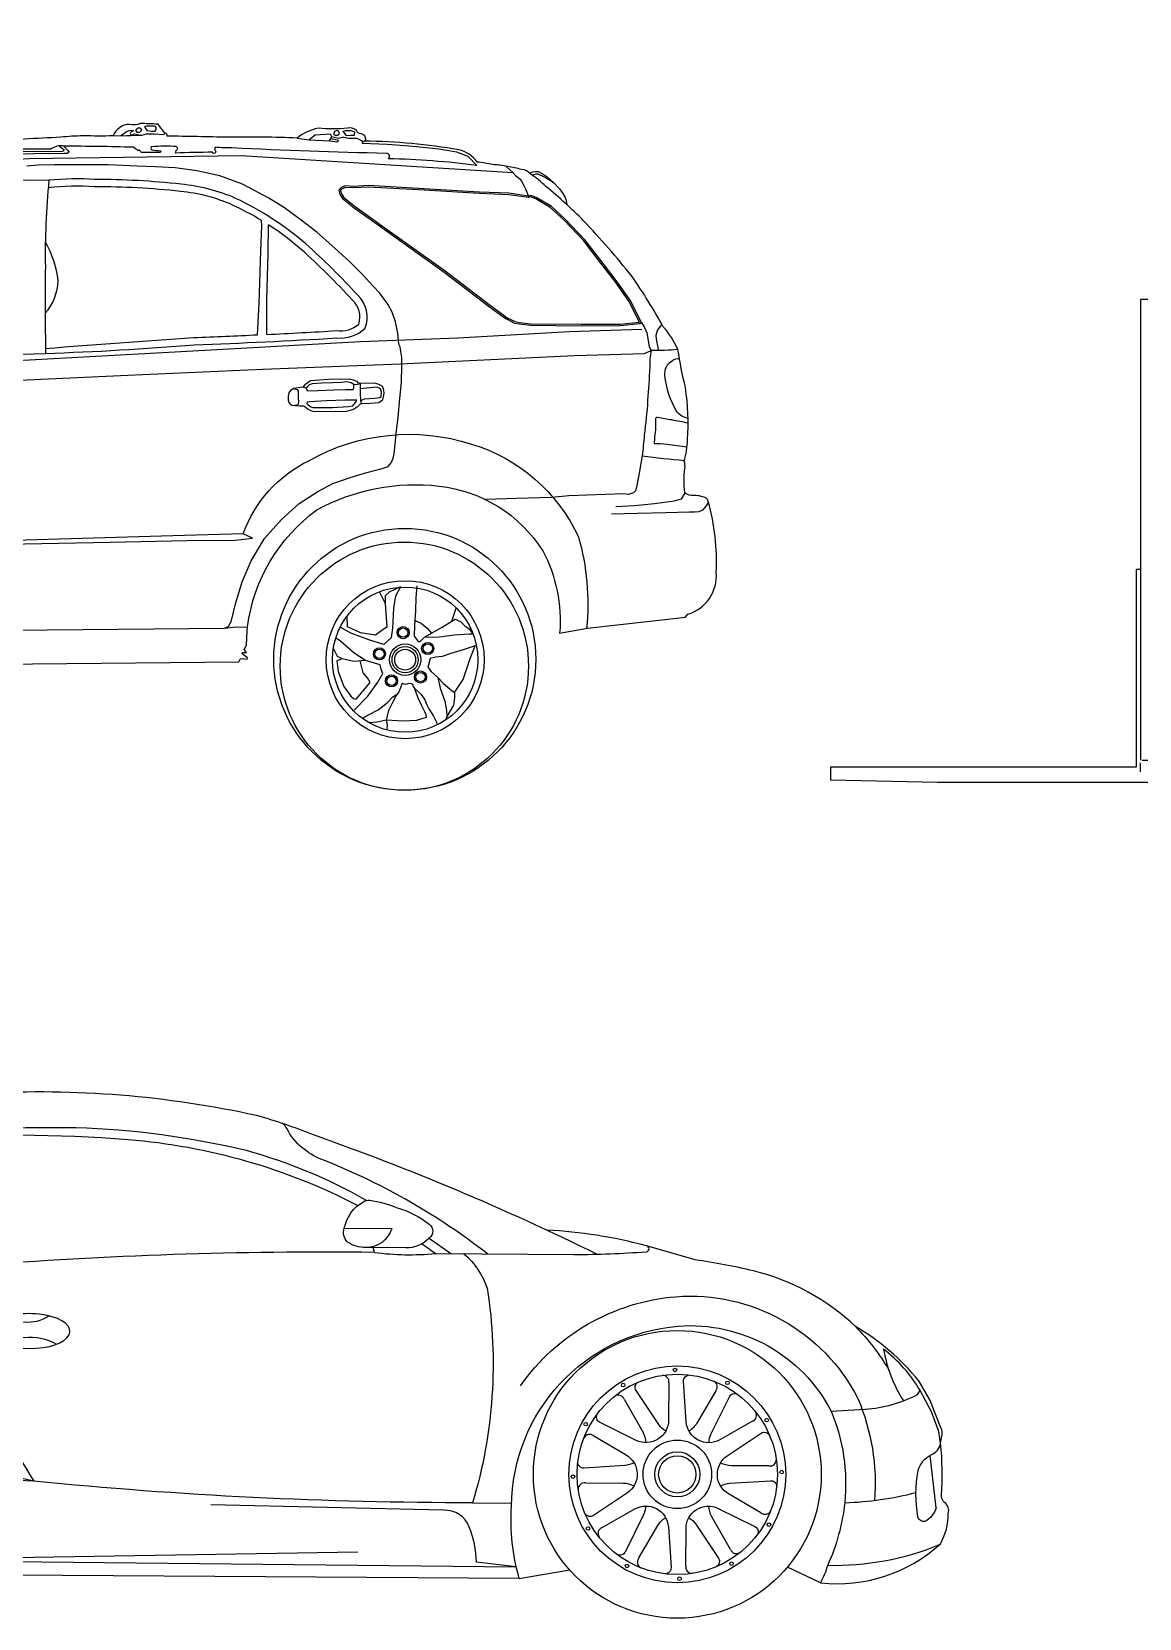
# Model space of a CAD drawing. Header units: centimetres. Extents: x 56177 to 99483, y 493 to 15482.
# Drawn here: x 56458.4 to 56739.7, y 1067 to 1470 of the extents above; entities that cross this region are included whole.
import ezdxf

# ---------------------------------------------------------------- set-up
doc = ezdxf.new("R2010")
doc.units = ezdxf.units.CM
doc.header["$MEASUREMENT"] = 0
doc.linetypes.add('AUSGEZOGEN', pattern=[0])
doc.layers.add('010_BLOQUES', color=250, linetype='Continuous')

# ---------------------------------------------------------------- blocks, each defined once
blk = doc.blocks.new('A$C55212C0D')
for points in [[(11.122, 5.32, 0.173683), (10.966, 5.423, 0.039469), (10.166, 5.497, 0.277876), (10.178, 5.507, 0.414307), (10.139, 5.559, -0.275892), (10.099, 5.586, 0.275287), (10.024, 5.606, -0.039618), (9.775, 5.606, 0.126817), (9.599, 5.523, 0.015978), (9.014, 5.529, 0.003775), (8.496, 5.539, 0.517216), (8.48, 5.564, -0.011044), (8.42, 5.641, 0.003016), (8.27, 5.646, -0.155157), (8.179, 5.639, 0.298188), (8.04, 5.541, -0.011683), (7.787, 5.542, 0.016779), (7.596, 5.53, 0.003115), (6.985, 5.496, 0.0325), (6.397, 5.446, 0.200752), (6.126, 5.278, 29.098818)], [(11.118, 5.291, 0.027717), (10.368, 5.347, 0.753595), (10.354, 5.393, -0.006572), (9.048, 5.439, -0.026379), (8.903, 5.445, 0.282984), (8.906, 5.414, -1.095245), (8.881, 5.402, 0.014021), (8.569, 5.395, -0.181071), (8.588, 5.436, 0.028249), (8.573, 5.451, 0.041116), (8.366, 5.449, 0.598567), (8.369, 5.422, 0.012343), (8.44, 5.416, -0.527677), (8.439, 5.401, 0.00821), (8.279, 5.4, 0.019076), (8.265, 5.419, -0.068479), (8.249, 5.418, 0.05087), (8.208, 5.445, 0.005877), (7.623, 5.454, 0.229017), (7.512, 5.428, 0.009324), (6.871, 5.426, 0.461723), (6.85, 5.396, -0.026798), (6.861, 5.35, 0.014829), (6.126, 5.278, 6.348972)], [(9.178, 1.385, -0.20493), (9.763, 2.374, -0.154967), (10.8, 2.576, -0.22629), (11.677, 2.029, -0.143971), (11.82, 1.33), (12.055, 1.372), (12.886, 1.465), (12.906, 1.491, 0.350836), (13.146, 1.844, 0.078983), (13.078, 2.446, 0.347299), (13.044, 2.481, 0.105359), (12.932, 2.496, -0.132327), (12.879, 2.52, -0.062514), (12.88, 2.726, 0.117009), (12.875, 2.786, 0.053709), (12.903, 2.968, 0.052681), (12.885, 3.41, -0.018189), (12.821, 3.733, 0.080125), (12.697, 3.925, 0.024685), (12.433, 4.351, 0.020161), (12.023, 4.822, 0.024867), (11.704, 5.113, 0.045449), (11.574, 5.219, 0.169542), (11.498, 5.257, 0.023603), (11.381, 5.282, 0.041), (11.253, 5.298, 0.033928), (11.122, 5.32, 1.313968)], [(9.93, 3.83, 0.21408), (10.172, 3.911, 0.307813), (10.11, 4.193, 0.026547), (9.671, 4.627, 0.068567), (9.077, 5.012, 0.080721), (8.615, 5.132, 0.027007), (7.885, 5.173, 0.039752), (7.496, 5.165, 0.028706), (7.466, 4.434, 0.006794), (7.468, 3.7, 0.012262), (8.727, 3.772, 0.005322), (9.93, 3.83, -0.065693)], [(9.296, 4.825, 0.027438), (9.051, 4.956, 0.080689), (8.609, 5.071, 0.027092), (7.883, 5.111, 0.041214), (7.49, 5.102)], [(11.592, 5.206, -0.24463), (11.636, 5.219, -0.04382), (11.77, 5.145, -4.098445)], [(9.341, 3.86, 0.002616), (9.932, 3.892, 0.20392), (10.12, 3.947, 0.291342), (10.066, 4.15, 0.026635), (9.63, 4.581, 0.033952), (9.356, 4.787)], [(7.465, 4.039, 0.168811), (7.575, 4.316, 0.100155), (7.466, 4.642, 2.68194)], [(7.467, 3.741, -0.00411), (8.724, 3.834, 0.002383), (9.262, 3.857, 0.002383)], [(12.821, 3.733, -0.032968), (12.595, 3.725, 0.06964), (12.583, 3.581, -0.003556), (12.565, 3.302, -0.017578), (12.536, 3.006, -0.005284), (12.519, 2.831, 0.00989), (12.877, 2.793, -0.114858)], [(12.835, 3.651, 0.281638), (12.773, 3.635, 0.314469), (12.708, 3.513, 0.109182), (12.809, 3.208, 0.128945), (12.907, 3.148, 13.927375)], [(12.907, 3.11, -0.011981), (12.77, 3.136, -0.012711), (12.649, 3.157, 0.264224), (12.631, 3.149, -0.059581), (12.624, 2.994, -0.015004), (12.619, 2.936, -0.072732), (12.729, 2.93, -0.001704), (12.898, 2.908, 0.97245)], [(9.141, 2.172, -0.195635), (9.697, 2.791, -0.20935), (11.073, 2.932, -0.212241), (11.979, 2.147, -0.09451), (12.048, 1.371, -0.09451)]]:
    blk.add_lwpolyline(points, format="xyb")
for points in [[(8.04, 5.541), (8.155, 5.544), (8.19, 5.544), (8.284, 5.547)], [(8.102, 5.542), (8.159, 5.58), (8.19, 5.591), (8.212, 5.588), (8.206, 5.58), (8.19, 5.572), (8.183, 5.562), (8.186, 5.555), (8.19, 5.544)], [(8.19, 5.544), (8.222, 5.56), (8.261, 5.551), (8.284, 5.547), (8.322, 5.56), (8.387, 5.56), (8.468, 5.553), (8.48, 5.564)], [(9.599, 5.523), (9.7, 5.507)], [(9.992, 5.53), (9.947, 5.52), (9.891, 5.534), (9.88, 5.556), (9.749, 5.546), (9.7, 5.507)], [(9.7, 5.507), (9.871, 5.499), (9.891, 5.534)], [(9.871, 5.499), (9.943, 5.49), (9.949, 5.502), (9.914, 5.511), (9.881, 5.515)], [(9.992, 5.53), (10.033, 5.523), (10.104, 5.523), (10.159, 5.494)], [(5.499, 5.068), (5.674, 5.132), (6.071, 5.231), (6.504, 5.3), (7.33, 5.351), (9.124, 5.376), (11.423, 5.231)], [(7.586, 5.454), (7.622, 5.427), (7.621, 5.412), (7.596, 5.405), (7.395, 5.41), (7.22, 5.405), (6.95, 5.404), (6.851, 5.393)], [(7.623, 5.454), (7.656, 5.418), (7.668, 5.403), (7.65, 5.391), (7.624, 5.391), (7.368, 5.388), (7.14, 5.386), (6.855, 5.377)], [(11.118, 5.291), (11.045, 5.367), (10.949, 5.403), (10.797, 5.43), (10.58, 5.451), (10.363, 5.468), (10.219, 5.474), (10.151, 5.478), (10.152, 5.49), (10.166, 5.497)], [(7.181, 1.357), (8.983, 1.374), (9.02, 1.389), (9.041, 1.439), (9.077, 1.58), (9.131, 1.766), (9.209, 1.943), (9.32, 2.132), (9.464, 2.293), (9.616, 2.428), (9.772, 2.53), (9.901, 2.597), (10.046, 2.649), (10.188, 2.691), (10.317, 2.724), (10.367, 2.743), (10.393, 2.774), (10.41, 2.813), (10.418, 2.849), (10.44, 3.045), (10.454, 3.16), (10.468, 3.317), (10.48, 3.454), (10.484, 3.597), (10.483, 3.664), (10.476, 3.715), (10.47, 3.754), (10.459, 3.778), (10.451, 3.871), (10.431, 3.966), (10.403, 4.05), (10.366, 4.116), (10.294, 4.212), (10.241, 4.27), (10.148, 4.37), (10.041, 4.478), (9.919, 4.588), (9.763, 4.726), (9.633, 4.829), (9.491, 4.931), (9.359, 5.014), (9.136, 5.132), (8.944, 5.203), (8.748, 5.244), (8.566, 5.27), (8.399, 5.28), (8.243, 5.286), (7.998, 5.296), (7.74, 5.297), (7.544, 5.296), (7.405, 5.294), (7.309, 5.285)], [(11.366, 5.282), (11.423, 5.231), (11.448, 5.203), (11.485, 5.174), (11.496, 5.158), (11.51, 5.132), (11.531, 5.092), (11.549, 5.051), (11.555, 5.032)], [(11.568, 5.225), (11.591, 5.238), (11.614, 5.241), (11.639, 5.239), (11.671, 5.223), (11.714, 5.194), (11.77, 5.145), (11.818, 5.094), (11.848, 5.053), (11.868, 5.019), (11.876, 4.995), (11.877, 4.974), (11.877, 4.963)], [(7.057, 5.159), (7.301, 5.17), (7.496, 5.165)], [(9.262, 3.857), (9.275, 4.124), (9.289, 4.565), (9.299, 4.781), (9.296, 4.825)], [(9.341, 3.86), (9.34, 4.155), (9.351, 4.545), (9.356, 4.787)], [(3.244, 3.454), (3.587, 3.476), (3.9, 3.485), (5.359, 3.553), (7.127, 3.633), (8.664, 3.717), (10.134, 3.801), (10.958, 3.831), (11.903, 3.885), (12.515, 3.906)], [(12.513, 3.96), (12.539, 3.919), (12.558, 3.873), (12.568, 3.808), (12.577, 3.756), (12.595, 3.725)], [(12.683, 3.942), (12.647, 3.899), (12.635, 3.851), (12.641, 3.802), (12.657, 3.725), (12.657, 3.724)], [(0.908, 3), (1.071, 3.035), (1.425, 3.09), (1.756, 3.131), (2.12, 3.162), (2.514, 3.203), (3.095, 3.259), (3.319, 3.271), (3.651, 3.296), (4.338, 3.335), (5.462, 3.392), (6.384, 3.442), (7.126, 3.468), (8.164, 3.515), (9.308, 3.565), (10.47, 3.611), (11.947, 3.682), (12.538, 3.698), (12.595, 3.725)], [(6.856, 3.664), (7.16, 3.689), (7.468, 3.7)], [(9.57, 3.403), (9.598, 3.395), (9.606, 3.381), (9.607, 3.356), (9.607, 3.327), (9.608, 3.286), (9.604, 3.265), (9.58, 3.257)], [(9.674, 3.405), (9.646, 3.413)], [(10.078, 3.437), (10.111, 3.439), (10.132, 3.444)], [(10.132, 3.444), (10.131, 3.368), (10.135, 3.299), (10.143, 3.275)], [(10.135, 3.299), (10.168, 3.316), (10.253, 3.319), (10.297, 3.327), (10.31, 3.334), (10.311, 3.375), (10.302, 3.399), (10.275, 3.414), (10.131, 3.399)], [(12.519, 2.831), (12.494, 2.686), (12.471, 2.566), (12.461, 2.536), (12.444, 2.52), (12.404, 2.505), (12.364, 2.509), (11.897, 2.493), (11.753, 2.479), (11.453, 2.472), (11.194, 2.461)], [(3.859, 1.036), (9.103, 1.087), (9.118, 1.116), (9.174, 1.11), (9.176, 1.121), (9.131, 1.156), (9.136, 1.167), (9.17, 1.168), (9.15, 1.191), (9.168, 1.23), (9.174, 1.347), (9.178, 1.385)], [(12.259, 2.341), (12.48, 2.346), (12.72, 2.351), (12.918, 2.358), (12.962, 2.358), (13, 2.362), (13.034, 2.376), (13.063, 2.408), (13.081, 2.436)], [(12.879, 2.52), (12.849, 2.466), (12.79, 2.447), (12.624, 2.427), (12.453, 2.409), (12.295, 2.4)], [(3.407, 2.038), (3.358, 2.019), (3.691, 2.011), (4.098, 2.019), (4.932, 2.032), (5.896, 2.06), (6.351, 2.064), (7.145, 2.083), (8.015, 2.101), (8.666, 2.114), (9.075, 2.119), (9.221, 2.135), (9.141, 2.172), (8.544, 2.154), (7.49, 2.125), (6.25, 2.087), (5.081, 2.073), (3.411, 2.04)], [(10.361, 1.383), (10.346, 1.578), (10.294, 1.681)], [(10.332, 1.234), (10.396, 1.293), (10.408, 1.373), (10.416, 1.543), (10.434, 1.648), (10.476, 1.726)], [(10.346, 1.578), (10.346, 1.649), (10.38, 1.68), (10.476, 1.726)], [(10.611, 1.732), (10.602, 1.632), (10.599, 1.52), (10.592, 1.395), (10.587, 1.304), (10.623, 1.261), (10.638, 1.259), (10.676, 1.297), (10.825, 1.381), (10.906, 1.433), (10.945, 1.542)], [(8.983, 1.374), (9.08, 1.383), (9.178, 1.38)], [(10.332, 1.234), (10.205, 1.273), (10.052, 1.33), (9.963, 1.382)], [(10.361, 1.383), (10.315, 1.354), (10.261, 1.313), (10.135, 1.333), (10.025, 1.383), (10.022, 1.477)], [(10.588, 1.441), (10.647, 1.416), (10.698, 1.373), (10.735, 1.33)], [(10.906, 1.433), (10.936, 1.448), (10.98, 1.428), (11.018, 1.392), (11.054, 1.366), (11.086, 1.324)], [(10.081, 0.678), (10.197, 0.798), (10.282, 0.917), (10.323, 0.988), (10.308, 1.027), (10.3, 1.061), (10.175, 1.099), (10.081, 1.161), (9.962, 1.267), (9.925, 1.287)], [(10.676, 1.297), (10.801, 1.3), (10.931, 1.316), (11.054, 1.324), (11.086, 1.324)], [(11.104, 1.222), (11.012, 1.191), (10.9, 1.158), (10.824, 1.133), (10.771, 1.126), (10.723, 1.116), (10.711, 1.063), (10.705, 1.044), (10.732, 1.005), (10.789, 0.954), (10.833, 0.907), (10.897, 0.853), (10.929, 0.829), (10.929, 0.784), (10.92, 0.721), (10.893, 0.673), (10.864, 0.626), (10.853, 0.594)], [(10.929, 0.829), (11.004, 0.938), (11.063, 1.115), (11.104, 1.222)], [(9.978, 1.114), (9.939, 1.133), (9.905, 1.202)], [(10.175, 1.099), (10.077, 1.091), (9.978, 1.114), (9.935, 1.095), (9.944, 1.006), (9.992, 0.88), (10.051, 0.797), (10.075, 0.778), (10.098, 0.773), (10.217, 0.913), (10.193, 0.953), (10.156, 0.996), (10.132, 1.097)], [(10.789, 0.954), (10.809, 0.865), (10.847, 0.755), (10.863, 0.676), (10.864, 0.626)], [(10.15, 0.611), (10.202, 0.64), (10.284, 0.681), (10.359, 0.742), (10.407, 0.792), (10.444, 0.813)], [(10.486, 0.907), (10.472, 0.869), (10.459, 0.834), (10.437, 0.803), (10.398, 0.732), (10.372, 0.675), (10.359, 0.63), (10.35, 0.594), (10.359, 0.556), (10.356, 0.511)], [(10.486, 0.907), (10.513, 0.899), (10.529, 0.902), (10.543, 0.906), (10.563, 0.905), (10.573, 0.899), (10.58, 0.88), (10.588, 0.868), (10.647, 0.811), (10.678, 0.766), (10.696, 0.725), (10.713, 0.689), (10.751, 0.628), (10.764, 0.604), (10.778, 0.576), (10.784, 0.554)], [(10.588, 0.868), (10.623, 0.778), (10.648, 0.724), (10.676, 0.668), (10.688, 0.641), (10.689, 0.617)], [(10.35, 0.594), (10.275, 0.578), (10.208, 0.572)], [(10.689, 0.617), (10.608, 0.59), (10.496, 0.586), (10.35, 0.594)]]:
    blk.add_lwpolyline(points)
for points in [[(8.267, 5.572), (8.282, 5.589), (8.275, 5.605), (8.257, 5.61), (8.25, 5.605), (8.239, 5.599), (8.229, 5.587), (8.241, 5.573), (8.261, 5.572)], [(8.391, 5.625), (8.402, 5.613), (8.402, 5.596), (8.389, 5.578), (8.362, 5.577), (8.331, 5.583), (8.31, 5.611), (8.308, 5.622), (8.323, 5.625), (8.362, 5.626)], [(9.909, 5.552), (9.92, 5.546), (9.938, 5.547), (9.954, 5.555), (9.953, 5.571), (9.948, 5.581), (9.936, 5.587), (9.913, 5.579), (9.908, 5.562)], [(10.052, 5.588), (10.084, 5.575), (10.08, 5.544), (10.053, 5.544), (10.016, 5.541), (9.986, 5.58), (10.006, 5.588)], [(11.555, 5.032), (11.39, 5.056), (11.142, 5.066), (10.626, 5.097), (10.198, 5.121), (10.078, 5.113), (10.001, 5.118), (9.967, 5.101), (9.951, 5.082), (9.96, 5.045), (9.983, 5.011), (10.081, 4.933), (10.333, 4.752), (10.843, 4.388), (11.226, 4.095), (11.339, 4.013), (11.369, 3.991), (11.439, 3.956), (11.476, 3.95), (11.572, 3.939), (12.003, 3.933), (12.333, 3.936), (12.498, 3.952), (12.513, 3.96), (12.418, 4.149), (12.299, 4.317), (12.159, 4.497), (12.033, 4.661), (11.863, 4.84), (11.748, 4.946), (11.622, 5.02), (11.575, 5.037)], [(11.556, 5.019), (11.389, 5.043), (11.141, 5.053), (10.625, 5.084), (10.198, 5.108), (10.078, 5.1), (10.004, 5.105), (9.975, 5.091), (9.965, 5.079), (9.972, 5.05), (9.993, 5.02), (10.089, 4.943), (10.34, 4.762), (10.85, 4.398), (11.234, 4.105), (11.347, 4.023), (11.376, 4.002), (11.443, 3.969), (11.478, 3.962), (11.573, 3.951), (12.003, 3.946), (12.332, 3.948), (12.494, 3.964), (12.496, 3.965), (12.407, 4.143), (12.289, 4.309), (12.149, 4.49), (12.024, 4.653), (11.854, 4.831), (11.74, 4.936), (11.617, 5.008), (11.574, 5.024)], [(9.58, 3.257), (9.624, 3.255), (9.651, 3.255), (9.664, 3.25), (9.692, 3.226), (9.71, 3.215), (9.733, 3.209), (9.823, 3.208), (10.012, 3.211), (10.057, 3.221), (10.081, 3.229), (10.095, 3.241), (10.11, 3.25), (10.119, 3.257), (10.131, 3.27), (10.143, 3.275), (10.217, 3.279), (10.29, 3.285), (10.309, 3.297), (10.319, 3.307), (10.326, 3.318), (10.33, 3.333), (10.333, 3.362), (10.332, 3.386), (10.328, 3.402), (10.316, 3.422), (10.29, 3.436), (10.264, 3.444), (10.236, 3.446), (10.132, 3.444), (10.114, 3.451), (10.107, 3.461), (10.074, 3.474), (10.039, 3.482), (9.862, 3.478), (9.712, 3.467), (9.691, 3.452), (9.664, 3.432), (9.646, 3.413), (9.57, 3.403), (9.54, 3.385), (9.528, 3.365), (9.523, 3.336), (9.521, 3.304), (9.528, 3.283), (9.54, 3.268), (9.553, 3.26)], [(10.078, 3.437), (10.054, 3.449), (10.017, 3.458), (9.972, 3.454), (9.896, 3.451), (9.804, 3.447), (9.724, 3.442), (9.698, 3.432), (9.684, 3.418), (9.674, 3.405), (9.68, 3.39), (9.685, 3.383), (9.774, 3.386), (9.904, 3.39), (10.008, 3.394), (10.051, 3.393), (10.072, 3.394), (10.078, 3.408), (10.078, 3.428)], [(10.103, 3.303), (10.004, 3.303), (9.847, 3.298), (9.702, 3.289), (9.682, 3.286), (9.68, 3.275), (9.688, 3.266), (9.707, 3.249), (9.731, 3.24), (9.8, 3.24), (9.896, 3.241), (10.033, 3.25), (10.069, 3.256), (10.077, 3.267), (10.091, 3.284)]]:
    blk.add_lwpolyline(points, close=True)
for centre, radius in [((10.509, 1.109), 1.109), ((10.505, 1.051), 1.051), ((10.512, 1.106), 0.669), ((10.512, 1.106), 0.615), ((10.495, 1.335), 0.0513), ((10.495, 1.335), 0.0394), ((10.512, 1.106), 0.133), ((10.512, 1.106), 0.111), ((10.703, 1.201), 0.0513), ((10.703, 1.201), 0.0394), ((10.294, 1.155), 0.0513), ((10.294, 1.155), 0.0394), ((10.512, 1.106), 0.0884), ((10.397, 0.927), 0.0513), ((10.397, 0.927), 0.0394), ((10.642, 0.959), 0.0513), ((10.642, 0.959), 0.0394)]:
    blk.add_circle(centre, radius)
blk = doc.blocks.new('A$C773A672E')
at = {"color": 0, "linetype": 'ByBlock', "lineweight": -2}
for points in [[(1722.6, 1309.8, -0.02436), (2024.4, 1333.8, -0.068033), (2716.3, 1278, -0.028015), (2858.8, 1229.5, -0.030163), (3582.3, 924.8)], [(3303.9, 925.7, 0.069083), (2897.1, 1160, -0.163326), (2802.3, 1229.4, 0.07783), (2784.4, 1257)], [(1625.7, 865.9, -0.019611), (1995.8, 895.3), (1847.4, 1219.7, -0.036165), (2391.6, 1216.2, -0.099844), (2975, 1048.6, -0.099844)], [(2996.4, 1061.6, 0.062096), (2691.6, 1187.8, 0.050812), (2258.6, 1246, 0.018949), (1751.3, 1229.1, 0.018949)], [(2940.2, 990.8, -0.217688), (2988.8, 1058.1, -0.197616), (3004.7, 1061.9, -0.060919), (3074.7, 1042.9, -0.098389), (3155.6, 1000.9, -0.534213), (3155.4, 965.6, -0.216139), (3096.3, 940.9), (2995.4, 941.5, -0.143957), (2947.7, 955.9, -0.270432), (2940.2, 990.8, 2.571546)], [(2940.2, 990.8), (3060.7, 990, -0.333501), (2995.4, 941.5, -0.751351)], [(3172.1, 926.6), (3523.6, 924.4, 0.02187), (3707.4, 931.2, 0.916149), (3707.5, 946.1, 0.052112), (3454.5, 986.2, -11.450953)], [(3016.9, 929.4, 0.02233), (1995.8, 895.3)], [(3137.3, 951.2, -0.006944), (3172.1, 926.6)], [(4454.8, 444.8), (4458.7, 467, 0.179735), (4455.9, 481.7), (4427, 554.7), (4399.2, 603, 0.091734), (4238.5, 740.8, 0.130728), (3979.5, 882.5, 0.019053), (3831.3, 910.6), (3707.5, 946.1)], [(2151.7, 348.1, -0.133613), (1621.4, 626.2, -0.242296), (1558.7, 777.9, -0.284069), (1620.1, 842.9, -0.042847), (1884.9, 889.6, -0.795493)], [(1884.9, 889.6, 0.045583), (2151.7, 348.1)], [(3244.1, 926.1, -0.127634), (3303.2, 838.4, -0.112384), (3266.1, 293.2)], [(3266.1, 293.2, -0.024709), (2151.7, 348.1, -0.170903), (1556.3, 591.4, -0.100508), (1473.5, 708.2, -0.400589), (1498.2, 825.5, -0.102806), (1625.7, 865.9)], [(3384.6, 101.3), (1193.8, 115.1, 0.199594), (1157.3, 593.9, 0.534307), (338.5, 627.1, 0.124088), (282.2, 300.7, 0.404573), (395.3, 213.4, 0.884103)], [(3387.6, 590.6, -0.087546), (3387.6, 590.6, -0.222461), (3782.4, 816.8, -0.301991), (4244.6, 558.2, -0.119966), (4287, 299.3, -0.119966)], [(2007.8, 748), (2127.2, 752.8, 0.165495), (2190.7, 767.9, 5.708929)], [(2007.8, 748, 1.000824), (2007.5, 713.7), (2127.1, 713, -0.175397), (2209, 696.1, -0.175397)], [(3384.6, 101.3, -0.088556), (3365.1, 284.8, -0.388296), (3788.4, 742.1, -0.299998), (4176.6, 526.4, -0.124573), (4211.2, 293.6, -0.07866), (4167.9, 134.5, -0.05114), (4149.8, 90.2, 0.215485), (4454.4, 189.3, 0.714566)], [(4238.5, 740.8, -0.065995), (4323.1, 630.9, -0.065995)], [(4176.6, 526.4), (4263.1, 531.3, 0.108489), (4396, 568.5), (4402.7, 578.6, 0.095834), (4309.8, 683.8, 0.097482), (4360.3, 552.2, -1010.045967)], [(3976.9, 500.5), (3893.9, 453.3, -0.551071), (3808.7, 498.8), (3802, 602.4, -0.424839), (3816.5, 618.1, -3.446299)], [(3764.5, 598.3), (3763.9, 502.8, -0.551071), (3681.9, 451.8), (3588.8, 497.8, -0.424839), (3582.4, 518.2, -3.446299)], [(3756.7, 475.5, -0.108039), (3739, 492.2), (3681.4, 578.6, -0.424839), (3686.1, 599.5)], [(3883.8, 577.8), (3835.5, 495.5, -0.125849), (3815.6, 475.4, -0.125849)], [(3866.6, 445.8, -0.108039), (3872.3, 469.6), (3918.3, 562.7, -0.424839), (3938.7, 569)], [(4443.4, 280.5, -0.192516), (4415, 245.6, -0.406962), (4397, 257.7, -0.08847), (4397.7, 375.1, -0.220612), (4431.1, 415.3, 0.237746), (4454.8, 444.8), (4450.4, 474.6), (4431.4, 524.7), (4402.7, 578.6)], [(3651, 556.4), (3698.2, 473.4, -0.125849), (3705.7, 446.1, -0.125849)], [(3573.6, 463.3), (3656, 415, -0.551071), (3659.2, 318.5), (3572.8, 260.9, -0.424839), (3552, 265.6, -3.446299)], [(3998.4, 267.7), (3916, 315.9, -0.551071), (3912.8, 412.5), (3999.2, 470.1, -0.424839), (4020, 465.4, -3.446299)], [(4454.4, 189.3, 0.12946), (4474.2, 266.4, 0.314121), (4465, 294, -0.276315), (4457.3, 313, 0.040472), (4454.8, 444.8, 7.923338)], [(3676.1, 395.1, -0.108039), (3652.7, 388.2), (3549.1, 381.5, -0.424839), (3533.3, 396)], [(4018.8, 387), (3923.3, 387.6, -0.125849), (3896, 394.8, -0.125849)], [(3553.2, 344), (3648.7, 343.4, -0.125849), (3676, 336.2, -0.125849)], [(3895.9, 335.9, -0.108039), (3919.3, 342.8), (4022.9, 349.5, -0.424839), (4038.7, 335)], [(3377, 130.7), (3275.8, 142.8, 0.089308), (3257.8, 231.6, 0.332428), (3192.4, 274.2), (2601.5, 287.7)], [(3595.1, 230.5), (3678.1, 277.7, -0.551071), (3763.3, 232.2), (3770, 128.6, -0.424839), (3755.5, 112.8, -3.446299)], [(3705.4, 285.1, -0.108039), (3699.7, 261.4), (3653.7, 168.3, -0.424839), (3633.3, 161.9)], [(3807.5, 132.7), (3808.1, 228.1, -0.551071), (3890.1, 279.2), (3983.2, 233.2, -0.424839), (3989.6, 212.8, -3.446299)], [(3921, 174.6), (3873.8, 257.6, -0.125849), (3866.3, 284.9, -0.125849)], [(4211.2, 293.6, 0.057004), (4392.2, 319.4, -0.966443)], [(3688.2, 153.1), (3736.5, 235.5, -0.125849), (3756.4, 255.6, -0.125849)], [(3815.3, 255.5, -0.108039), (3833, 238.7), (3890.6, 152.3, -0.424839), (3885.9, 131.4)], [(4167.9, 134.5, 0.103402), (4451.8, 187, 0.103402)]]:
    blk.add_lwpolyline(points, format="xyb", dxfattribs=at)
for points in [[(3016.9, 929.4), (3013.6, 941.4)], [(3155.4, 965.6), (3210.7, 926.3)], [(4443.4, 280.5), (4428.2, 413.8)], [(3266.1, 293.2), (3365.1, 292.6)], [(1944, 151.7), (2974.2, 168.6)], [(1205, 153.4), (3377, 130.7)], [(3384.6, 101.3), (3512.7, 122.9)], [(4149.8, 90.2), (4065.5, 130)]]:
    blk.add_lwpolyline(points, dxfattribs=at)
for centre, radius in [((3786, 365.5), 365.5), ((3786, 365.5), 275.3), ((3786, 365.5), 254.5), ((3780.2, 630.7), 4.54), ((3648.4, 592.3), 4.54), ((3913.6, 598.1), 4.54), ((3553.4, 493.1), 4.54), ((4012.8, 503.1), 4.54), ((3786, 365.5), 87.1), ((3786, 365.5), 57.2), ((3786, 365.5), 47.4), ((3520.8, 359.7), 4.54), ((4051.2, 371.3), 4.54), ((4018.6, 237.9), 4.54), ((3559.2, 227.9), 4.54), ((3658.4, 132.9), 4.54), ((3923.6, 138.7), 4.54), ((3791.8, 100.3), 4.54)]:
    blk.add_circle(centre, radius, dxfattribs=at)
for centre, radius, start, end in [((3106.5, 1594.8), 671.4, 262.3268, 275.603), ((3748.6, 601), 16.1, 350.3753, 93.0249), ((3635.9, 550.7), 16.1, 20.3753, 123.0249), ((3871.4, 588.1), 16.1, 320.3753, 63.0249), ((3971.3, 515.6), 16.1, 290.3753, 33.0249), ((3563.4, 450.9), 16.1, 50.3753, 153.0249), ((4021.5, 402.9), 16.1, 260.3753, 3.0249), ((3550.5, 328.1), 16.1, 80.3753, 183.0249), ((4008.6, 280.1), 16.1, 230.3753, 333.0249), ((3600.7, 215.4), 16.1, 110.3753, 213.0249), ((3936.1, 180.2), 16.1, 200.3753, 303.0249), ((3700.6, 142.8), 16.1, 140.3753, 243.0249), ((3823.4, 130), 16.1, 170.3753, 273.0249)]:
    blk.add_arc(centre, radius, start, end, dxfattribs=at)
blk.add_ellipse((2140.2, 729.5), major_axis=(-103.2, 0.7), ratio=0.42952, start_param=0.384607, end_param=5.82691, dxfattribs=at)
blk = doc.blocks.new('A$C208453E5')
at = {"layer": '010_BLOQUES', "linetype": 'AUSGEZOGEN', "lineweight": 25}
for p, q in [((0.8616, 1.9291), (0.8616, 0.0785)), ((1.0214, 1.9291), (0.8616, 1.9291)), ((0.9347, 1.8778), (0.9347, 1.9125)), ((0.9356, 1.9125), (1.1637, 1.9125)), ((1.0214, 1.9291), (1.0214, 1.9124)), ((1.1637, 1.9125), (1.1637, 1.8778)), ((1.5758, 1.9235), (2.624, 1.9235)), ((2.624, 1.9235), (2.624, 1.8547)), ((1.1637, 1.8778), (0.9347, 1.8778)), ((1.0212, 1.5404), (1.0212, 1.8778)), ((1.0784, 1.849), (1.0784, 1.8778)), ((1.1011, 1.5404), (1.1011, 1.8778)), ((1.1242, 1.5404), (1.1242, 1.8778)), ((2.624, 1.8547), (1.5643, 1.8547)), ((2.5049, 1.8548), (2.5279, 0.8891)), ((2.5619, 1.8548), (2.5849, 0.8891)), ((1.0784, 1.849), (1.0212, 1.849)), ((1.067, 1.8036), (1.067, 1.849)), ((1.0212, 1.7692), (1.0212, 1.8036)), ((1.0212, 1.8036), (1.0784, 1.8036)), ((1.0784, 1.8036), (1.0784, 1.7692)), ((1.0784, 1.7692), (1.0212, 1.7692)), ((1.0328, 1.712), (1.0328, 1.7692)), ((1.0555, 1.712), (1.0555, 1.7692)), ((1.0784, 1.712), (1.0212, 1.712)), ((1.0784, 1.712), (1.0784, 1.5404)), ((1.289, 1.7145), (1.1668, 1.3349)), ((1.3506, 1.6989), (1.2867, 1.5005)), ((1.0784, 1.6435), (1.0212, 1.6435)), ((0.9644, 1.5404), (1.1469, 1.5404)), ((0.9644, 1.5062), (0.9644, 1.5404)), ((1.1469, 1.5404), (1.1469, 1.5062)), ((1.1469, 1.5062), (0.9644, 1.5062)), ((1.0217, 1.4605), (1.0217, 1.5062)), ((1.0784, 1.5062), (1.0784, 0.9376)), ((1.2609, 1.5153), (1.3076, 1.4885)), ((0.9756, 1.4605), (1.0443, 1.4605)), ((0.9756, 1.3919), (0.9756, 1.4605)), ((1.0443, 1.4605), (1.0443, 1.3919)), ((1.2779, 1.4731), (1.242, 1.3614)), ((1.2491, 1.4896), (1.2961, 1.4626)), ((1.0443, 1.3919), (0.9756, 1.3919)), ((1.0211, 1.3919), (1.0211, 0.6272)), ((1.2202, 1.3612), (1.2564, 1.3615)), ((1.3658, 1.3301), (1.6449, 1.195)), ((2.1558, 1.3499), (2.0555, 1.3027)), ((2.2018, 1.3435), (2.073, 1.292)), ((1.22, 1.3294), (1.2508, 1.3297)), ((1.2317, 1.3295), (1.2272, 1.3154)), ((1.353, 1.3036), (1.6321, 1.1685)), ((2.2156, 1.3035), (2.075, 1.2566)), ((2.2152, 1.3016), (2.1456, 1.0087)), ((1.4356, 1.2637), (1.3611, 1.1326)), ((2.0899, 1.2616), (2.0749, 1.1686)), ((2.1014, 1.2655), (2.126, 1.2405)), ((0.7874, 1.2488), (0.7874, 0.0785)), ((0.8559, 1.2488), (0.7874, 1.2488)), ((0.8672, 0.0785), (0.8672, 1.245)), ((1.542, 1.2122), (1.4863, 1.0739)), ((2.1346, 1.2132), (2.1229, 1.1427)), ((1.4308, 1.1274), (1.4308, 1.1771)), ((1.4308, 1.1771), (1.4691, 1.1771)), ((1.4691, 1.1771), (1.4691, 1.1274)), ((1.9797, 1.1855), (1.979, 1.1454)), ((2.0043, 1.1904), (2.0043, 1.1211)), ((1.2784, 1.1449), (1.2281, 1.0013)), ((1.3193, 1.1449), (1.2784, 1.1449)), ((1.2963, 1.1449), (1.2963, 1.0985)), ((1.3191, 1.1331), (1.3193, 1.1449)), ((1.464, 1.0614), (1.3191, 1.1331)), ((1.3611, 1.1326), (1.361, 1.1123)), ((1.4745, 1.0815), (1.3611, 1.1326)), ((1.6687, 1.1407), (1.6647, 1.1229)), ((1.9794, 1.1459), (1.6784, 1.1268)), ((1.6829, 1.146), (1.7148, 1.1291)), ((1.979, 1.1463), (2.0881, 1.0372)), ((2.0269, 1.1542), (2.0565, 1.1534)), ((2.031, 1.1454), (2.0848, 1.1221)), ((1.4473, 1.0305), (1.2668, 1.1117)), ((1.4264, 1.1032), (1.3645, 0.988)), ((1.4691, 1.1274), (1.4308, 1.1274)), ((2.0038, 1.0963), (1.6177, 1.0718)), ((2.0008, 1.1246), (1.6416, 1.1018)), ((1.6468, 1.1022), (1.6527, 1.1116)), ((1.977, 1.1231), (2.0646, 1.0355)), ((2.048, 1.124), (2.0745, 1.1006)), ((1.3327, 1.0821), (1.3133, 0.9672)), ((1.3696, 1.0655), (1.333, 0.9672)), ((1.4745, 1.0815), (1.398, 0.9353)), ((1.4863, 1.0739), (1.47, 1.0728)), ((1.6303, 1.0536), (1.6458, 1.0447)), ((2.0256, 1.0745), (1.7488, 1.0265)), ((1.9157, 0.9907), (1.8984, 1.0524)), ((2.0056, 0.9985), (1.9862, 1.0677)), ((2.0256, 1.0044), (2.0256, 1.0745)), ((2.1607, 1.072), (2.1462, 1.0724)), ((2.1456, 1.0087), (2.142, 0.9882)), ((1.2281, 1.0013), (1.2281, 0.9672)), ((1.3645, 0.9672), (1.3645, 0.988)), ((2.0235, 1.0001), (1.7001, 0.9719)), ((1.9348, 0.9924), (1.9636, 0.895)), ((1.9982, 0.9979), (2.0287, 0.895)), ((1.1931, 0.9042), (1.2554, 0.9522)), ((1.1931, 0.9042), (1.2561, 0.9295)), ((1.2281, 0.9672), (1.3645, 0.9672)), ((1.2554, 0.9672), (1.2554, 0.9522)), ((1.3859, 0.8941), (1.2554, 0.9529)), ((1.2561, 0.9295), (1.3073, 0.9295)), ((1.3975, 0.9198), (1.2922, 0.9672)), ((1.3171, 0.766), (1.4034, 0.9292)), ((1.398, 0.9353), (1.3273, 0.9672)), ((1.4034, 0.9292), (1.4034, 0.9457)), ((2.1339, 0.942), (2.131, 0.9255)), ((1.1931, 0.9042), (1.1366, 0.9042)), ((1.1471, 0.7243), (1.1605, 0.9042)), ((1.1471, 0.7243), (1.1851, 0.9042)), ((1.2408, 0.9233), (1.225, 0.7342)), ((1.6202, 0.7848), (2.2071, 0.8891)), ((1.6449, 0.8836), (1.6449, 0.9118)), ((2.0878, 0.8893), (1.6449, 0.8893)), ((2.1226, 0.8836), (2.1226, 0.9014)), ((2.6817, 0.8891), (2.2071, 0.8891)), ((2.5843, 0.9119), (2.7147, 0.9119)), ((2.5849, 0.8891), (2.6075, 0.4945)), ((2.6303, 0.1178), (2.6303, 0.8891)), ((2.6817, 0.8891), (2.704, 0.9119)), ((2.7147, 0.9119), (2.7218, 0.9048)), ((2.7218, 0.6035), (2.7218, 0.9048)), ((1.0671, 0.8749), (1.0276, 0.4906)), ((1.6546, 0.8836), (1.6449, 0.8836)), ((1.6546, 0.8725), (1.6546, 0.8836)), ((1.6661, 0.8725), (1.6546, 0.8725)), ((1.6546, 0.8377), (1.6546, 0.8606)), ((1.6661, 0.8606), (1.6546, 0.8606)), ((1.6661, 0.8606), (1.6661, 0.8725)), ((2.0884, 0.8836), (1.7348, 0.8836)), ((1.7348, 0.8725), (1.7348, 0.8836)), ((2.0884, 0.8725), (1.7348, 0.8725)), ((2.0884, 0.8773), (2.0884, 0.8836)), ((2.0998, 0.8794), (2.0998, 0.8836)), ((1.6202, 0.7848), (1.7033, 0.8377)), ((1.8658, 0.8377), (1.6546, 0.8377)), ((1.1147, 0.7751), (1.0854, 0.4906)), ((1.152, 0.7712), (1.1231, 0.4906)), ((1.2908, 0.7419), (1.3171, 0.766)), ((1.5428, 0.7355), (1.5978, 0.775)), ((1.2908, 0.7419), (1.1471, 0.7243)), ((1.1883, 0.7294), (1.2497, 0.6588)), ((1.2642, 0.6971), (1.242, 0.7359)), ((1.5806, 0.7064), (1.5806, 0.7626)), ((1.1547, 0.7253), (1.1648, 0.6847)), ((1.3217, 0.6747), (1.2642, 0.6971)), ((1.5293, 0.7064), (2.6807, 0.7064)), ((1.5349, 0.6264), (1.5349, 0.7201)), ((1.5691, 0.5461), (1.5751, 0.7064)), ((1.5863, 0.7122), (2.595, 0.7122)), ((1.6038, 0.7064), (1.5915, 0.5461)), ((2.3337, 0.1178), (2.3337, 0.7064)), ((2.3337, 0.7006), (2.5957, 0.7006)), ((2.6989, 0.6035), (2.6807, 0.7064)), ((0.9243, 0.6554), (0.9353, 0.6663)), ((0.9243, 0.6554), (0.9243, 0.5401)), ((0.9353, 0.6663), (0.982, 0.6663)), ((0.982, 0.6663), (1.0279, 0.6204)), ((1.1392, 0.6472), (1.3145, 0.5461)), ((1.1419, 0.673), (1.3468, 0.5461)), ((1.2272, 0.6847), (1.1432, 0.6847)), ((1.2497, 0.6588), (1.3217, 0.6588)), ((1.2497, 0.6588), (1.2497, 0.6062)), ((1.2719, 0.6569), (1.3812, 0.5461)), ((1.3217, 0.6588), (1.3217, 0.6747)), ((2.3625, 0.6663), (2.5682, 0.6663)), ((2.3625, 0.6313), (2.3625, 0.6663)), ((2.3734, 0.6541), (2.556, 0.6541)), ((2.3734, 0.6438), (2.3734, 0.6541)), ((2.556, 0.6438), (2.556, 0.6541)), ((2.5682, 0.6313), (2.5682, 0.6663)), ((0.9979, 0.6262), (0.9979, 0.5692)), ((0.9979, 0.6262), (1.0221, 0.6262)), ((1.0279, 0.6204), (1.0279, 0.552)), ((1.1368, 0.6241), (1.2861, 0.5461)), ((1.5349, 0.6264), (1.5721, 0.6264)), ((2.3625, 0.5517), (2.3625, 0.6328)), ((2.3734, 0.6438), (2.556, 0.6438)), ((2.3734, 0.6205), (2.556, 0.6205)), ((2.3734, 0.6103), (2.3734, 0.6205)), ((2.3734, 0.6103), (2.556, 0.6103)), ((2.556, 0.6103), (2.556, 0.6205)), ((2.5682, 0.5517), (2.5682, 0.6328)), ((0.9979, 0.5692), (1.0279, 0.5692)), ((2.3734, 0.587), (2.556, 0.587)), ((2.3734, 0.5768), (2.3734, 0.587)), ((2.3734, 0.5768), (2.556, 0.5768)), ((2.556, 0.5768), (2.556, 0.587)), ((2.6989, 0.6035), (2.7218, 0.6035)), ((2.6989, 0.5292), (2.6989, 0.6035)), ((0.7762, 0.5635), (0.7762, 0.0607)), ((0.7874, 0.5635), (0.7762, 0.5635)), ((0.9243, 0.5401), (0.9469, 0.5175)), ((0.9694, 0.5175), (1.0279, 0.552)), ((1.0211, 0.4906), (1.0211, 0.548)), ((1.0917, 0.5461), (1.5915, 0.5461)), ((1.3145, 0.5461), (1.356, 0.5221)), ((1.3468, 0.5461), (1.3789, 0.5262)), ((1.5462, 0.4323), (1.5462, 0.5461)), ((1.5691, 0.4323), (1.5691, 0.5461)), ((1.5747, 0.5405), (1.5862, 0.5405)), ((1.5915, 0.3807), (1.5915, 0.5461)), ((2.3625, 0.5517), (2.5682, 0.5517)), ((2.6989, 0.5292), (2.7218, 0.5292)), ((2.7218, 0.4323), (2.7218, 0.5292)), ((0.9469, 0.5175), (0.9694, 0.5175)), ((1.0089, 0.4906), (1.1512, 0.4906)), ((1.0089, 0.4906), (1.0089, 0.4638)), ((2.6075, 0.4948), (2.6075, 0.1178)), ((1.0089, 0.4638), (1.1753, 0.4638)), ((1.0211, 0.4258), (1.0211, 0.4638)), ((1.3924, 0.438), (1.3924, 0.459)), ((1.4149, 0.438), (1.4149, 0.4616)), ((1.284, 0.4323), (1.5915, 0.4323)), ((1.5862, 0.3807), (1.5862, 0.4265)), ((2.7102, 0.4038), (2.6989, 0.3806)), ((2.7102, 0.4323), (2.7218, 0.4323)), ((2.7102, 0.4323), (2.7102, 0.4038)), ((2.7102, 0.4038), (2.7218, 0.4038)), ((2.7218, 0.1176), (2.7218, 0.4038)), ((1.3381, 0.3807), (1.5862, 0.3807)), ((1.5976, 0.3807), (2.6989, 0.3807)), ((2.6989, 0.1178), (2.6989, 0.3807)), ((1.3538, 0.3584), (2.6989, 0.3584)), ((1.3629, 0.341), (2.6989, 0.341)), ((2.7218, 0.2893), (2.6989, 0.2893)), ((1.3615, 0.0955), (1.3615, 0.2734)), ((1.3868, 0.0955), (1.3868, 0.2576)), ((2.6932, 0.2779), (2.6931, 0.2779)), ((2.6989, 0.1521), (2.7218, 0.1521)), ((0.8672, 0.1016), (0.9391, 0.1016)), ((1.3155, 0.1122), (1.3615, 0.1122)), ((1.3615, 0.0955), (1.3868, 0.0955)), ((1.3868, 0.1176), (2.7218, 0.1176)), ((2.6132, 0.1178), (2.6247, 0.1178)), ((0.7762, 0.0607), (0, 0.0607)), ((0, 0.0607), (0, 0.029)), ((0.7875, 0.0493), (0.7875, 0.0718)), ((0.7918, 0.0785), (0.8672, 0.0785)), ((0.8288, 0.0229), (0.8288, 0.0723)), ((0.8672, 0.0774), (0.9581, 0.0774)), ((0, 0.0291), (0.273, 0.0229)), ((0.273, 0.0229), (0.8288, 0.0229))]:
    blk.add_line(p, q, dxfattribs=at)
for centre, radius in [((1.5621, 1.2587), 0.0213), ((1.6719, 1.1538), 0.0135), ((2.0809, 0.9751), 0.0625), ((2.0809, 0.9751), 0.0128), ((1.1239, 0.2274), 0.2235), ((1.1239, 0.2274), 0.1219), ((1.1239, 0.2274), 0.1027), ((1.1239, 0.2274), 0.0431)]:
    blk.add_circle(centre, radius, dxfattribs=at)
for centre, radius, start, end in [((1.5758, 1.6222), 0.3013, 90, 162.1557), ((1.5643, 1.6301), 0.2245, 90, 162.1557), ((1.2559, 1.5015), 0.0137, 175.0846, 240.1799), ((1.258, 1.5014), 0.0159, 116.4332, 175.0846), ((1.2557, 1.5061), 0.0106, 60.1799, 116.4332), ((1.2868, 1.4464), 0.0188, 356.4584, 60.1799), ((1.2851, 1.4494), 0.0452, 357.5476, 60.1799), ((1.1334, 1.4559), 0.1725, 335.0011, 356.4584), ((1.1334, 1.4559), 0.1971, 332.5003, 357.5476), ((1.256, 1.3987), 0.0371, 270.4897, 335.0011), ((6.7728, -0.1206), 5.7919, 165.48209, 170.10303), ((1.2199, 1.3453), 0.0159, 88.9463, 270.4897), ((1.2502, 1.395), 0.0653, 270.4897, 332.5003), ((1.3581, 1.3175), 0.0148, 58.6052, 249.7392), ((2.1739, 1.3114), 0.0425, 346.635, 115.2011), ((6.7728, -0.1206), 5.7286, 165.4821, 171.0046), ((2.1117, 1.1832), 0.132, 115.2011, 179.029), ((2.1136, 1.1904), 0.1093, 111.8014, 180), ((2.0997, 1.1826), 0.0781, 108.4349, 228.5763), ((2.1035, 1.2184), 0.0315, 350.5377, 44.5692), ((1.6353, 1.1833), 0.0151, 258.0786, 50.2657), ((2.057, 1.1715), 0.0181, 268.4518, 350.789), ((2.0958, 1.1473), 0.0275, 246.5713, 350.5377), ((1.6432, 1.076), 0.0259, 93.6215, 240.1011), ((1.6805, 1.0941), 0.0328, 93.6215, 147.7244), ((2.1493, 1.1854), 0.1131, 228.5763, 268.4518), ((1.7225, 1.1782), 0.154, 240.1011, 279.841), ((1.7053, 0.9118), 0.0604, 94.9697, 180), ((2.0878, 0.9331), 0.0438, 270, 350.0401), ((1.6317, 0.7277), 0.0582, 100.0866, 125.6686), ((1.5539, 0.7201), 0.019, 125.6686, 180), ((1.3389, 0.4616), 0.076, 0, 58.2367), ((1.1239, 0.2274), 0.2646, 6.5681, 84.0827), ((1.3195, 0.459), 0.0729, 0, 60.0049), ((1.1239, 0.2274), 0.242, 10.9688, 77.7339), ((2.5211, 0.2036), 0.2036, 204.5909, 335.0777), ((2.5211, 0.2036), 0.1281, 222.1646, 317.8354)]:
    blk.add_arc(centre, radius, start, end, dxfattribs=at)

msp = doc.modelspace()

# ---------------------------------------------------------------- block references
for name, p, xscale, yscale, zscale in [('A$C208453E5', (56661.25, 1277.12), 100, 100, 100), ('A$C55212C0D', (56237.89, 1277.34), 30.00000000000114, 30.00000000000114, 30.00000000000114), ('A$C773A672E', (56243.77, 1067.02), 0.0999999999976353, 0.0999999999976353, 0.0999999999976353)]:
    msp.add_blockref(name, p, dxfattribs=dict(xscale=xscale, yscale=yscale, zscale=zscale))

doc.saveas('drawing.dxf')
